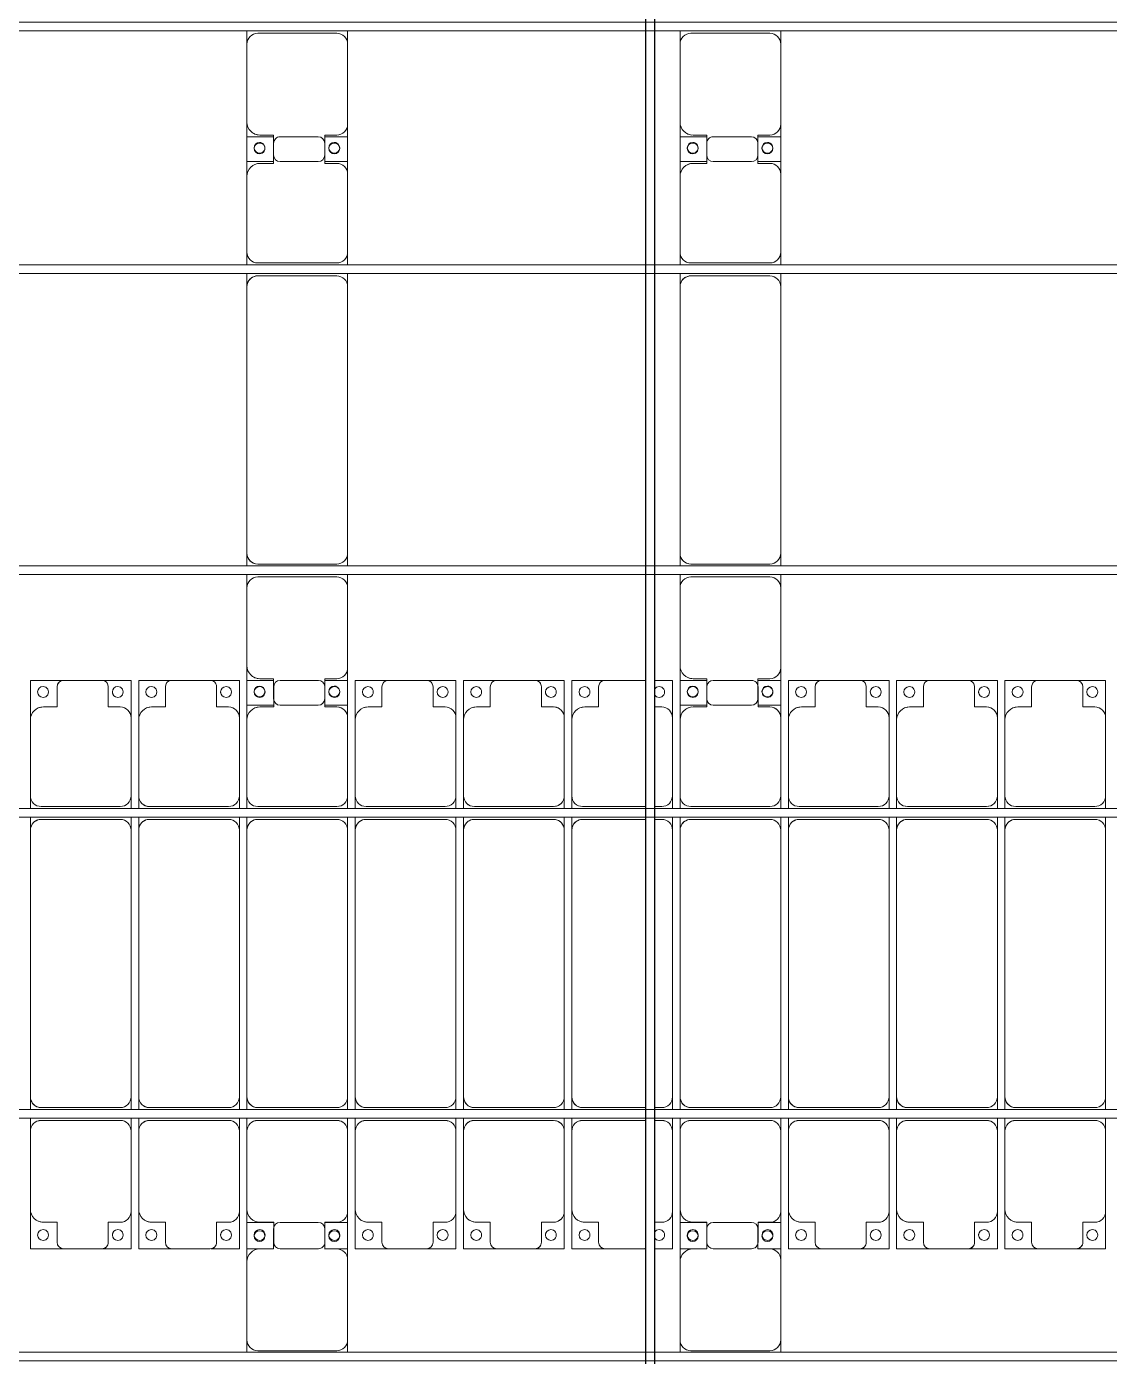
# Model space of a CAD drawing. Header units: millimetres. Extents: x -147246 to 112336, y -213734 to -86506.
# Drawn here: x -59365 to -54365, y -133355 to -127215 of the extents above; entities that cross this region are included whole.
import ezdxf

# ---------------------------------------------------------------- set-up
doc = ezdxf.new("R2010")
doc.units = ezdxf.units.MM
doc.layers.add('A-GENM', color=13, linetype='Continuous', lineweight=9)
doc.layers.add('S-BEAM', color=12, linetype='Continuous', lineweight=9)

# ---------------------------------------------------------------- blocks, each defined once
blk = doc.blocks.new('Dai phao do pin - DẢI PHAO ĐỠ PIN-30695-BỐ TRÍ KHUNG KẾT CẤU BÈ PIN 05')
at = {"layer": 'A-GENM', "color": 7}
for p, q in [((30828.9, 223.4), (30889.7, 223.4)), ((31259.7, 223.4), (30889.7, 223.4)), ((31259.7, 223.4), (31432.2, 223.4)), ((31317.8, 223.4), (31490.3, 223.4)), ((31317.8, 118.2), (31317.8, 223.4)), ((31432.2, 223.4), (31432.2, 118.2)), ((31850.3, 223.4), (31490.3, 223.4)), ((31850.3, 223.4), (31908.9, 223.4)), ((31948.9, 223.4), (32009.7, 223.4)), ((33240.3, 223.4), (32009.7, 223.4)), ((33240.3, 223.4), (33298.9, 223.4)), ((33338.9, 223.4), (33399.7, 223.4)), ((33769.7, 223.4), (33399.7, 223.4)), ((33769.7, 223.4), (33942.2, 223.4)), ((33942.2, 223.4), (33942.2, 118.4)), ((30839.7, 173.4), (30839.7, -191.6)), ((31309.7, 118.2), (31309.7, 173.4)), ((31440.3, 173.4), (31440.3, 118.2)), ((31900.3, -191.6), (31900.3, 173.4)), ((31959.7, 173.4), (31959.7, -191.6)), ((33290.3, -191.6), (33290.3, 173.4)), ((33349.7, 173.4), (33349.7, -191.6)), ((33819.7, 118.2), (33819.7, 173.4)), ((31402.2, 118.2), (31309.7, 118.2)), ((31317.8, 88.2), (31317.8, -88.2)), ((31440.3, 118.2), (31347.8, 118.2)), ((31432.2, -88.2), (31432.2, 88.2)), ((33912.2, 118.2), (33819.7, 118.2)), ((33942.2, -88.2), (33942.2, 88.2)), ((31309.7, -181.6), (31309.7, -118.2)), ((31309.7, -118.2), (31402.2, -118.2)), ((31317.8, -241.6), (31317.8, -118.2)), ((31347.8, -118.2), (31440.3, -118.2)), ((31432.2, -118.2), (31432.2, -241.6)), ((31440.3, -118.2), (31440.3, -181.6)), ((33819.7, -181.6), (33819.7, -118.2)), ((33819.7, -118.2), (33912.2, -118.2)), ((33942.2, -118), (33942.2, -241.6)), ((30889.7, -241.6), (30828.9, -241.6)), ((30889.7, -241.6), (31249.7, -241.6)), ((31432.2, -241.6), (31249.7, -241.6)), ((31500.3, -241.6), (31317.8, -241.6)), ((31500.3, -241.6), (31850.3, -241.6)), ((31908.9, -241.6), (31850.3, -241.6)), ((32009.7, -241.6), (31948.9, -241.6)), ((32009.7, -241.6), (33240.3, -241.6)), ((33298.9, -241.6), (33240.3, -241.6)), ((33399.7, -241.6), (33338.9, -241.6)), ((33399.7, -241.6), (33759.7, -241.6)), ((33942.2, -241.6), (33759.7, -241.6))]:
    blk.add_line(p, q, dxfattribs=at)
for centre, radius, start, end in [((30889.7, 173.4), 50, 90, 180), ((30889.7, 173.4), 50, 135, 180), ((31259.7, 173.4), 50, 0, 90), ((31259.7, 173.4), 50, 0, 45), ((31368.6, 161.8), 25, 360, 180), ((31371.4, 161.8), 25, 0, 180), ((31490.3, 173.4), 50, 90, 180), ((31490.3, 173.4), 50, 135, 180), ((31850.3, 173.4), 50, 0, 90), ((31850.3, 173.4), 50, 0, 45), ((32009.7, 173.4), 50, 90, 180), ((32009.7, 173.4), 50, 90, 180), ((33240.3, 173.4), 50, 0, 90), ((33240.3, 173.4), 50, 45, 90), ((33399.7, 173.4), 50, 90, 180), ((33399.7, 173.4), 50, 135, 180), ((33769.7, 173.4), 50, 360, 90), ((33769.7, 173.4), 50, 360, 45), ((33878.6, 161.8), 25, 360, 180), ((31368.6, 161.8), 25, 180, 360), ((31371.4, 161.8), 25, 180, 0), ((33878.6, 161.8), 25, 180, 360), ((31347.8, 88.2), 30, 90, 180), ((31402.2, 88.2), 30, 0, 90), ((33912.2, 88.2), 30, 0, 90), ((31347.8, -88.2), 30, 180, 270), ((31402.2, -88.2), 30, 270, 0), ((33912.2, -88.2), 30, 270, 0), ((31249.7, -181.6), 60, 270, 360), ((31249.7, -181.6), 60, 330, 0), ((31368.6, -183.2), 25, 360, 180), ((31368.6, -183.2), 25, 180, 360), ((31371.4, -183.2), 25, 360, 180), ((31371.4, -183.2), 25, 180, 360), ((31500.3, -181.6), 60, 180, 270), ((31500.3, -181.6), 60, 180, 210), ((33759.7, -181.6), 60, 270, 360), ((33759.7, -181.6), 60, 330, 360), ((33878.6, -183.2), 25, 0, 180), ((33878.6, -183.2), 25, 180, 0), ((30889.7, -191.6), 50, 180, 270), ((30889.7, -191.6), 50, 180, 225), ((31850.3, -191.6), 50, 270, 360), ((31850.3, -191.6), 50, 315, 0), ((32009.7, -191.6), 50, 180, 270), ((32009.7, -191.6), 50, 180, 255), ((33240.3, -191.6), 50, 270, 0), ((33240.3, -191.6), 50, 270, 345), ((33399.7, -191.6), 50, 180, 270), ((33399.7, -191.6), 50, 180, 225)]:
    blk.add_arc(centre, radius, start, end, dxfattribs=at)
blk = doc.blocks.new('Dai phao do pin - DẢI PHAO ĐỠ PIN-30726-BỐ TRÍ KHUNG KẾT CẤU BÈ PIN 05')
at = {"layer": 'A-GENM', "color": 7}
for p, q in [((30828.9, 223.4), (30889.7, 223.4)), ((31259.7, 223.4), (30889.7, 223.4)), ((31259.7, 223.4), (31432.2, 223.4)), ((31317.8, 223.4), (31490.3, 223.4)), ((31317.8, 118.2), (31317.8, 223.4)), ((31432.2, 223.4), (31432.2, 118.2)), ((31850.3, 223.4), (31490.3, 223.4)), ((31850.3, 223.4), (31908.9, 223.4)), ((31948.9, 223.4), (32009.7, 223.4)), ((33240.3, 223.4), (32009.7, 223.4)), ((33240.3, 223.4), (33298.9, 223.4)), ((33338.9, 223.4), (33399.7, 223.4)), ((33769.7, 223.4), (33399.7, 223.4)), ((33769.7, 223.4), (33942.2, 223.4)), ((33942.2, 223.4), (33942.2, 118.4)), ((30839.7, 173.4), (30839.7, -191.6)), ((31309.7, 118.2), (31309.7, 173.4)), ((31440.3, 173.4), (31440.3, 118.2)), ((31900.3, -191.6), (31900.3, 173.4)), ((31959.7, 173.4), (31959.7, -191.6)), ((33290.3, -191.6), (33290.3, 173.4)), ((33349.7, 173.4), (33349.7, -191.6)), ((33819.7, 118.2), (33819.7, 173.4)), ((31402.2, 118.2), (31309.7, 118.2)), ((31317.8, 88.2), (31317.8, -88.2)), ((31440.3, 118.2), (31347.8, 118.2)), ((31432.2, -88.2), (31432.2, 88.2)), ((33912.2, 118.2), (33819.7, 118.2)), ((33942.2, -88.2), (33942.2, 88.2)), ((31309.7, -181.6), (31309.7, -118.2)), ((31309.7, -118.2), (31402.2, -118.2)), ((31317.8, -241.6), (31317.8, -118.2)), ((31347.8, -118.2), (31440.3, -118.2)), ((31432.2, -118.2), (31432.2, -241.6)), ((31440.3, -118.2), (31440.3, -181.6)), ((33819.7, -181.6), (33819.7, -118.2)), ((33819.7, -118.2), (33912.2, -118.2)), ((33942.2, -118), (33942.2, -241.6)), ((30889.7, -241.6), (30828.9, -241.6)), ((30889.7, -241.6), (31249.7, -241.6)), ((31432.2, -241.6), (31249.7, -241.6)), ((31500.3, -241.6), (31317.8, -241.6)), ((31500.3, -241.6), (31850.3, -241.6)), ((31908.9, -241.6), (31850.3, -241.6)), ((32009.7, -241.6), (31948.9, -241.6)), ((32009.7, -241.6), (33240.3, -241.6)), ((33298.9, -241.6), (33240.3, -241.6)), ((33399.7, -241.6), (33338.9, -241.6)), ((33399.7, -241.6), (33759.7, -241.6)), ((33942.2, -241.6), (33759.7, -241.6))]:
    blk.add_line(p, q, dxfattribs=at)
for centre, radius, start, end in [((30889.7, 173.4), 50, 90, 180), ((30889.7, 173.4), 50, 135, 180), ((31259.7, 173.4), 50, 0, 90), ((31259.7, 173.4), 50, 0, 45), ((31368.6, 161.8), 25, 360, 180), ((31371.4, 161.8), 25, 0, 180), ((31490.3, 173.4), 50, 90, 180), ((31490.3, 173.4), 50, 135, 180), ((31850.3, 173.4), 50, 0, 90), ((31850.3, 173.4), 50, 0, 45), ((32009.7, 173.4), 50, 90, 180), ((32009.7, 173.4), 50, 90, 180), ((33240.3, 173.4), 50, 0, 90), ((33240.3, 173.4), 50, 45, 90), ((33399.7, 173.4), 50, 90, 180), ((33399.7, 173.4), 50, 135, 180), ((33769.7, 173.4), 50, 360, 90), ((33769.7, 173.4), 50, 360, 45), ((33878.6, 161.8), 25, 360, 180), ((31368.6, 161.8), 25, 180, 360), ((31371.4, 161.8), 25, 180, 0), ((33878.6, 161.8), 25, 180, 360), ((31347.8, 88.2), 30, 90, 180), ((31402.2, 88.2), 30, 0, 90), ((33912.2, 88.2), 30, 0, 90), ((31347.8, -88.2), 30, 180, 270), ((31402.2, -88.2), 30, 270, 0), ((33912.2, -88.2), 30, 270, 0), ((31249.7, -181.6), 60, 270, 360), ((31368.6, -183.2), 25, 360, 180), ((31368.6, -183.2), 25, 180, 360), ((31371.4, -183.2), 25, 360, 180), ((31371.4, -183.2), 25, 180, 360), ((31500.3, -181.6), 60, 180, 270), ((33759.7, -181.6), 60, 270, 360), ((33878.6, -183.2), 25, 0, 180), ((33878.6, -183.2), 25, 180, 0), ((30889.7, -191.6), 50, 180, 270), ((30889.7, -191.6), 50, 180, 225), ((31249.7, -181.6), 60, 330, 354.92551), ((31500.3, -181.6), 60, 185.07398, 210), ((31850.3, -191.6), 50, 270, 360), ((31850.3, -191.6), 50, 315, 0), ((32009.7, -191.6), 50, 180, 270), ((32009.7, -191.6), 50, 180, 255), ((33240.3, -191.6), 50, 270, 0), ((33240.3, -191.6), 50, 270, 345), ((33399.7, -191.6), 50, 180, 270), ((33399.7, -191.6), 50, 180, 225), ((33759.7, -181.6), 60, 330, 354.9352)]:
    blk.add_arc(centre, radius, start, end, dxfattribs=at)
blk = doc.blocks.new('Dải phao đi lại kèm đỡ invester - DẢI PHAO ĐI LẠI-14853-BỐ TRÍ KHUNG KẾT CẤU BÈ PIN 05')
at = {"layer": 'A-GENM', "color": 7}
for p, q in [((80758.4, 1312.2), (80911.8, 1312.2)), ((80758.4, 1129.7), (80758.4, 1312.2)), ((81088.2, 1312.2), (80911.8, 1312.2)), ((81088.2, 1312.2), (81223.4, 1312.2)), ((81223.4, 1312.2), (81223.4, 1139.7)), ((81258.4, 1312.2), (81411.8, 1312.2)), ((81258.4, 1129.7), (81258.4, 1312.2)), ((81588.2, 1312.2), (81411.8, 1312.2)), ((81588.2, 1312.2), (81723.4, 1312.2)), ((81723.4, 1312.2), (81723.4, 1139.7)), ((81758.4, 1312.2), (81881.6, 1312.2)), ((81758.4, 1129.7), (81758.4, 1312.2)), ((82088.2, 1312.2), (81911.8, 1312.2)), ((82118, 1312.2), (82223.4, 1312.2)), ((82223.4, 1312.2), (82223.4, 1139.7)), ((82258.4, 1312.2), (82411.8, 1312.2)), ((82258.4, 1129.7), (82258.4, 1312.2)), ((82588.2, 1312.2), (82411.8, 1312.2)), ((82588.2, 1312.2), (82723.4, 1312.2)), ((82723.4, 1312.2), (82723.4, 1139.7)), ((82758.4, 1312.2), (82911.8, 1312.2)), ((82758.4, 1129.7), (82758.4, 1312.2)), ((83088.2, 1312.2), (82911.8, 1312.2)), ((83088.2, 1312.2), (83223.4, 1312.2)), ((83223.4, 1312.2), (83223.4, 1139.7)), ((83258.4, 1312.2), (83411.8, 1312.2)), ((83258.4, 1129.7), (83258.4, 1312.2)), ((83588.2, 1312.2), (83411.8, 1312.2)), ((83588.2, 1312.2), (83599.8, 1312.2)), ((83639.8, 1312.2), (83723.4, 1312.2)), ((83723.4, 1312.2), (83723.4, 1139.7)), ((83758.4, 1312.2), (83881.6, 1312.2)), ((83758.4, 1129.7), (83758.4, 1312.2)), ((84088.2, 1312.2), (83911.8, 1312.2)), ((84118, 1312.2), (84223.4, 1312.2)), ((84223.4, 1312.2), (84223.4, 1139.7)), ((84258.4, 1312.2), (84411.8, 1312.2)), ((84258.4, 1129.7), (84258.4, 1312.2)), ((84588.2, 1312.2), (84411.8, 1312.2)), ((84588.2, 1312.2), (84723.4, 1312.2)), ((84723.4, 1312.2), (84723.4, 1139.7)), ((84758.4, 1312.2), (84911.8, 1312.2)), ((84758.4, 1129.7), (84758.4, 1312.2)), ((85088.2, 1312.2), (84911.8, 1312.2)), ((85088.2, 1312.2), (85223.4, 1312.2)), ((85223.4, 1312.2), (85223.4, 1139.7)), ((85258.4, 1312.2), (85411.8, 1312.2)), ((85258.4, 1129.7), (85258.4, 1312.2)), ((85588.2, 1312.2), (85411.8, 1312.2)), ((85588.2, 1312.2), (85723.4, 1312.2)), ((85723.4, 1312.2), (85723.4, 1139.7)), ((80881.8, 1282.2), (80881.8, 1189.7)), ((81118.2, 1189.7), (81118.2, 1282.2)), ((81381.8, 1282.2), (81381.8, 1189.7)), ((81618.2, 1189.7), (81618.2, 1282.2)), ((81881.8, 1282.2), (81881.8, 1189.7)), ((82118.2, 1189.7), (82118.2, 1282.2)), ((82381.8, 1282.2), (82381.8, 1189.7)), ((82618.2, 1189.7), (82618.2, 1282.2)), ((82881.8, 1282.2), (82881.8, 1189.7)), ((83118.2, 1189.7), (83118.2, 1282.2)), ((83381.8, 1282.2), (83381.8, 1189.7)), ((83881.8, 1282.2), (83881.8, 1189.7)), ((84118.2, 1189.7), (84118.2, 1282.2)), ((84381.8, 1282.2), (84381.8, 1189.7)), ((84618.2, 1189.7), (84618.2, 1282.2)), ((84881.8, 1282.2), (84881.8, 1189.7)), ((85118.2, 1189.7), (85118.2, 1282.2)), ((85381.8, 1282.2), (85381.8, 1189.7)), ((85618.2, 1189.7), (85618.2, 1282.2)), ((80881.8, 1189.7), (80818.4, 1189.7)), ((81173.4, 1189.7), (81118.2, 1189.7)), ((81381.8, 1189.7), (81318.4, 1189.7)), ((81673.4, 1189.7), (81618.2, 1189.7)), ((81881.8, 1189.7), (81818.4, 1189.7)), ((82173.4, 1189.7), (82118.2, 1189.7)), ((82381.8, 1189.7), (82318.4, 1189.7)), ((82673.4, 1189.7), (82618.2, 1189.7)), ((82881.8, 1189.7), (82818.4, 1189.7)), ((83173.4, 1189.7), (83118.2, 1189.7)), ((83381.8, 1189.7), (83318.4, 1189.7)), ((83673.4, 1189.7), (83639.8, 1189.7)), ((83881.8, 1189.7), (83818.4, 1189.7)), ((84173.4, 1189.7), (84118.2, 1189.7)), ((84381.8, 1189.7), (84318.4, 1189.7)), ((84673.4, 1189.7), (84618.2, 1189.7)), ((84881.8, 1189.7), (84818.4, 1189.7)), ((85173.4, 1189.7), (85118.2, 1189.7)), ((85381.8, 1189.7), (85318.4, 1189.7)), ((85673.4, 1189.7), (85618.2, 1189.7)), ((80758.4, 1129.7), (80758.4, 779.7)), ((81223.4, 779.7), (81223.4, 1139.7)), ((81258.4, 1129.7), (81258.4, 779.7)), ((81723.4, 779.7), (81723.4, 1139.7)), ((81758.4, 1129.7), (81758.4, 779.7)), ((82223.4, 779.7), (82223.4, 1139.7)), ((82258.4, 1129.7), (82258.4, 779.7)), ((82723.4, 779.7), (82723.4, 1139.7)), ((82758.4, 1129.7), (82758.4, 779.7)), ((83223.4, 779.7), (83223.4, 1139.7)), ((83258.4, 1129.7), (83258.4, 779.7)), ((83723.4, 779.7), (83723.4, 1139.7)), ((83758.4, 1129.7), (83758.4, 779.7)), ((84223.4, 779.7), (84223.4, 1139.7)), ((84258.4, 1129.7), (84258.4, 779.7)), ((84723.4, 779.7), (84723.4, 1139.7)), ((84758.4, 1129.7), (84758.4, 779.7)), ((85223.4, 779.7), (85223.4, 1139.7)), ((85258.4, 1129.7), (85258.4, 779.7)), ((85723.4, 779.7), (85723.4, 1139.7)), ((80758.4, 720.8), (80758.4, 779.7)), ((81223.4, 779.7), (81223.4, 720.8)), ((81258.4, 720.8), (81258.4, 779.7)), ((81723.4, 779.7), (81723.4, 720.8)), ((81758.4, 720.8), (81758.4, 779.7)), ((82223.4, 779.7), (82223.4, 720.8)), ((82258.4, 720.8), (82258.4, 779.7)), ((82723.4, 779.7), (82723.4, 720.8)), ((82758.4, 720.8), (82758.4, 779.7)), ((83223.4, 779.7), (83223.4, 720.8)), ((83258.4, 720.8), (83258.4, 779.7)), ((83723.4, 779.7), (83723.4, 720.8)), ((83758.4, 720.8), (83758.4, 779.7)), ((84223.4, 779.7), (84223.4, 720.8)), ((84258.4, 720.8), (84258.4, 779.7)), ((84723.4, 779.7), (84723.4, 720.8)), ((84758.4, 720.8), (84758.4, 779.7)), ((85223.4, 779.7), (85223.4, 720.8)), ((85258.4, 720.8), (85258.4, 779.7)), ((85723.4, 779.7), (85723.4, 720.8)), ((80758.4, 620.3), (80758.4, 680.8)), ((80808.4, 729.7), (81173.4, 729.7)), ((81223.4, 680.8), (81223.4, 620.3)), ((81258.4, 620.3), (81258.4, 680.8)), ((81308.4, 729.7), (81673.4, 729.7)), ((81723.4, 680.8), (81723.4, 620.3)), ((81758.4, 620.3), (81758.4, 680.8)), ((81808.4, 729.7), (82173.4, 729.7)), ((82223.4, 680.8), (82223.4, 620.3)), ((82258.4, 620.3), (82258.4, 680.8)), ((82308.4, 729.7), (82673.4, 729.7)), ((82723.4, 680.8), (82723.4, 620.3)), ((82758.4, 620.3), (82758.4, 680.8)), ((82808.4, 729.7), (83173.4, 729.7)), ((83223.4, 680.8), (83223.4, 620.3)), ((83258.4, 620.3), (83258.4, 680.8)), ((83308.4, 729.7), (83599.8, 729.7)), ((83639.8, 729.7), (83673.4, 729.7)), ((83723.4, 680.8), (83723.4, 620.3)), ((83758.4, 620.3), (83758.4, 680.8)), ((83808.4, 729.7), (84173.4, 729.7)), ((84223.4, 680.8), (84223.4, 620.3)), ((84258.4, 620.3), (84258.4, 680.8)), ((84308.4, 729.7), (84673.4, 729.7)), ((84723.4, 680.8), (84723.4, 620.3)), ((84758.4, 620.3), (84758.4, 680.8)), ((84808.4, 729.7), (85173.4, 729.7)), ((85223.4, 680.8), (85223.4, 620.3)), ((85258.4, 620.3), (85258.4, 680.8)), ((85308.4, 729.7), (85673.4, 729.7)), ((85723.4, 680.8), (85723.4, 620.3)), ((80758.4, 620.3), (80758.4, -610.3)), ((81173.4, 670.3), (80808.4, 670.3)), ((81223.4, -610.3), (81223.4, 620.3)), ((81258.4, 620.3), (81258.4, -610.3)), ((81673.4, 670.3), (81308.4, 670.3)), ((81723.4, -610.3), (81723.4, 620.3)), ((81758.4, 620.3), (81758.4, -610.3)), ((82173.4, 670.3), (81808.4, 670.3)), ((82223.4, -610.3), (82223.4, 620.3)), ((82258.4, 620.3), (82258.4, -610.3)), ((82673.4, 670.3), (82308.4, 670.3)), ((82723.4, -610.3), (82723.4, 620.3)), ((82758.4, 620.3), (82758.4, -610.3)), ((83173.4, 670.3), (82808.4, 670.3)), ((83223.4, -610.3), (83223.4, 620.3)), ((83258.4, 620.3), (83258.4, -610.3)), ((83599.8, 670.3), (83308.4, 670.3)), ((83673.4, 670.3), (83639.8, 670.3)), ((83723.4, -610.3), (83723.4, 620.3)), ((83758.4, 620.3), (83758.4, -610.3)), ((84173.4, 670.3), (83808.4, 670.3)), ((84223.4, -610.3), (84223.4, 620.3)), ((84258.4, 620.3), (84258.4, -610.3)), ((84673.4, 670.3), (84308.4, 670.3)), ((84723.4, -610.3), (84723.4, 620.3)), ((84758.4, 620.3), (84758.4, -610.3)), ((85173.4, 670.3), (84808.4, 670.3)), ((85223.4, -610.3), (85223.4, 620.3)), ((85258.4, 620.3), (85258.4, -610.3)), ((85673.4, 670.3), (85308.4, 670.3)), ((85723.4, -610.3), (85723.4, 620.3)), ((80758.4, -669.2), (80758.4, -610.3)), ((81223.4, -610.3), (81223.4, -669.2)), ((81258.4, -669.2), (81258.4, -610.3)), ((81723.4, -610.3), (81723.4, -669.2)), ((81758.4, -669.2), (81758.4, -610.3)), ((82223.4, -610.3), (82223.4, -669.2)), ((82258.4, -669.2), (82258.4, -610.3)), ((82723.4, -610.3), (82723.4, -669.2)), ((82758.4, -669.2), (82758.4, -610.3)), ((83223.4, -610.3), (83223.4, -669.2)), ((83258.4, -669.2), (83258.4, -610.3)), ((83723.4, -610.3), (83723.4, -669.2)), ((83758.4, -669.2), (83758.4, -610.3)), ((84223.4, -610.3), (84223.4, -669.2)), ((84258.4, -669.2), (84258.4, -610.3)), ((84723.4, -610.3), (84723.4, -669.2)), ((84758.4, -669.2), (84758.4, -610.3)), ((85223.4, -610.3), (85223.4, -669.2)), ((85258.4, -669.2), (85258.4, -610.3)), ((85723.4, -610.3), (85723.4, -669.2)), ((80808.4, -660.3), (81173.4, -660.3)), ((81308.4, -660.3), (81673.4, -660.3)), ((81808.4, -660.3), (82173.4, -660.3)), ((82308.4, -660.3), (82673.4, -660.3)), ((82808.4, -660.3), (83173.4, -660.3)), ((83308.4, -660.3), (83599.8, -660.3)), ((83639.8, -660.3), (83673.4, -660.3)), ((83808.4, -660.3), (84173.4, -660.3)), ((84308.4, -660.3), (84673.4, -660.3)), ((84808.4, -660.3), (85173.4, -660.3)), ((85308.4, -660.3), (85673.4, -660.3)), ((80758.4, -769.7), (80758.4, -709.2)), ((81173.4, -719.7), (80808.4, -719.7)), ((81223.4, -709.2), (81223.4, -769.7)), ((81258.4, -769.7), (81258.4, -709.2)), ((81673.4, -719.7), (81308.4, -719.7)), ((81723.4, -709.2), (81723.4, -769.7)), ((81758.4, -769.7), (81758.4, -709.2)), ((82173.4, -719.7), (81808.4, -719.7)), ((82223.4, -709.2), (82223.4, -769.7)), ((82258.4, -769.7), (82258.4, -709.2)), ((82673.4, -719.7), (82308.4, -719.7)), ((82723.4, -709.2), (82723.4, -769.7)), ((82758.4, -769.7), (82758.4, -709.2)), ((83173.4, -719.7), (82808.4, -719.7)), ((83223.4, -709.2), (83223.4, -769.7)), ((83258.4, -769.7), (83258.4, -709.2)), ((83599.8, -719.7), (83308.4, -719.7)), ((83673.4, -719.7), (83639.8, -719.7)), ((83723.4, -709.2), (83723.4, -769.7)), ((83758.4, -769.7), (83758.4, -709.2)), ((84173.4, -719.7), (83808.4, -719.7)), ((84223.4, -709.2), (84223.4, -769.7)), ((84258.4, -769.7), (84258.4, -709.2)), ((84673.4, -719.7), (84308.4, -719.7)), ((84723.4, -709.2), (84723.4, -769.7)), ((84758.4, -769.7), (84758.4, -709.2)), ((85173.4, -719.7), (84808.4, -719.7)), ((85223.4, -709.2), (85223.4, -769.7)), ((85258.4, -769.7), (85258.4, -709.2)), ((85673.4, -719.7), (85308.4, -719.7)), ((85723.4, -709.2), (85723.4, -769.7)), ((80758.4, -769.7), (80758.4, -1129.7)), ((81223.4, -1139.7), (81223.4, -769.7)), ((81258.4, -769.7), (81258.4, -1129.7)), ((81723.4, -1139.7), (81723.4, -769.7)), ((81758.4, -769.7), (81758.4, -1129.7)), ((82223.4, -1139.7), (82223.4, -769.7)), ((82258.4, -769.7), (82258.4, -1129.7)), ((82723.4, -1139.7), (82723.4, -769.7)), ((82758.4, -769.7), (82758.4, -1129.7)), ((83223.4, -1139.7), (83223.4, -769.7)), ((83258.4, -769.7), (83258.4, -1129.7)), ((83723.4, -1139.7), (83723.4, -769.7)), ((83758.4, -769.7), (83758.4, -1129.7)), ((84223.4, -1139.7), (84223.4, -769.7)), ((84258.4, -769.7), (84258.4, -1129.7)), ((84723.4, -1139.7), (84723.4, -769.7)), ((84758.4, -769.7), (84758.4, -1129.7)), ((85223.4, -1139.7), (85223.4, -769.7)), ((85258.4, -769.7), (85258.4, -1129.7)), ((85723.4, -1139.7), (85723.4, -769.7)), ((80758.4, -1312.2), (80758.4, -1129.7)), ((81223.4, -1139.7), (81223.4, -1312.2)), ((81258.4, -1312.2), (81258.4, -1129.7)), ((81723.4, -1139.7), (81723.4, -1312.2)), ((81758.4, -1312.2), (81758.4, -1129.7)), ((82223.4, -1139.7), (82223.4, -1312.2)), ((82258.4, -1312.2), (82258.4, -1129.7)), ((82723.4, -1139.7), (82723.4, -1312.2)), ((82758.4, -1312.2), (82758.4, -1129.7)), ((83223.4, -1139.7), (83223.4, -1312.2)), ((83258.4, -1312.2), (83258.4, -1129.7)), ((83723.4, -1139.7), (83723.4, -1312.2)), ((83758.4, -1312.2), (83758.4, -1129.7)), ((84223.4, -1139.7), (84223.4, -1312.2)), ((84258.4, -1312.2), (84258.4, -1129.7)), ((84723.4, -1139.7), (84723.4, -1312.2)), ((84758.4, -1312.2), (84758.4, -1129.7)), ((85223.4, -1139.7), (85223.4, -1312.2)), ((85258.4, -1312.2), (85258.4, -1129.7)), ((85723.4, -1139.7), (85723.4, -1312.2)), ((80818.4, -1189.7), (80881.8, -1189.7)), ((80881.8, -1189.7), (80881.8, -1282.2)), ((81118.2, -1282.2), (81118.2, -1189.7)), ((81118.2, -1189.7), (81173.4, -1189.7)), ((81318.4, -1189.7), (81381.8, -1189.7)), ((81381.8, -1189.7), (81381.8, -1282.2)), ((81618.2, -1282.2), (81618.2, -1189.7)), ((81618.2, -1189.7), (81673.4, -1189.7)), ((81818.4, -1189.7), (81881.8, -1189.7)), ((81881.8, -1189.7), (81881.8, -1282.2)), ((82118.2, -1282.2), (82118.2, -1189.7)), ((82118.2, -1189.7), (82173.4, -1189.7)), ((82318.4, -1189.7), (82381.8, -1189.7)), ((82381.8, -1189.7), (82381.8, -1282.2)), ((82618.2, -1282.2), (82618.2, -1189.7)), ((82618.2, -1189.7), (82673.4, -1189.7)), ((82818.4, -1189.7), (82881.8, -1189.7)), ((82881.8, -1189.7), (82881.8, -1282.2)), ((83118.2, -1282.2), (83118.2, -1189.7)), ((83118.2, -1189.7), (83173.4, -1189.7)), ((83318.4, -1189.7), (83381.8, -1189.7)), ((83381.8, -1189.7), (83381.8, -1282.2)), ((83639.8, -1189.7), (83673.4, -1189.7)), ((83818.4, -1189.7), (83881.8, -1189.7)), ((83881.8, -1189.7), (83881.8, -1282.2)), ((84118.2, -1282.2), (84118.2, -1189.7)), ((84118.2, -1189.7), (84173.4, -1189.7)), ((84318.4, -1189.7), (84381.8, -1189.7)), ((84381.8, -1189.7), (84381.8, -1282.2)), ((84618.2, -1282.2), (84618.2, -1189.7)), ((84618.2, -1189.7), (84673.4, -1189.7)), ((84818.4, -1189.7), (84881.8, -1189.7)), ((84881.8, -1189.7), (84881.8, -1282.2)), ((85118.2, -1282.2), (85118.2, -1189.7)), ((85118.2, -1189.7), (85173.4, -1189.7)), ((85318.4, -1189.7), (85381.8, -1189.7)), ((85381.8, -1189.7), (85381.8, -1282.2)), ((85618.2, -1282.2), (85618.2, -1189.7)), ((85618.2, -1189.7), (85673.4, -1189.7)), ((80911.8, -1312.2), (80758.4, -1312.2)), ((80911.8, -1312.2), (81088.2, -1312.2)), ((81223.4, -1312.2), (81088.2, -1312.2)), ((81411.8, -1312.2), (81258.4, -1312.2)), ((81411.8, -1312.2), (81588.2, -1312.2)), ((81723.4, -1312.2), (81592.6, -1312.2)), ((81881.7, -1312.2), (81758.4, -1312.2)), ((81911.8, -1312.2), (82088.2, -1312.2)), ((82223.4, -1312.2), (82117.1, -1312.2)), ((82411.8, -1312.2), (82258.4, -1312.2)), ((82411.8, -1312.2), (82588.2, -1312.2)), ((82723.4, -1312.2), (82588.2, -1312.2)), ((82911.8, -1312.2), (82758.4, -1312.2)), ((82911.8, -1312.2), (83088.2, -1312.2)), ((83223.4, -1312.2), (83088.2, -1312.2)), ((83411.8, -1312.2), (83258.4, -1312.2)), ((83411.8, -1312.2), (83588.2, -1312.2)), ((83599.8, -1312.2), (83588.2, -1312.2)), ((83723.4, -1312.2), (83639.8, -1312.2)), ((83881.7, -1312.2), (83758.4, -1312.2)), ((83911.8, -1312.2), (84088.2, -1312.2)), ((84223.4, -1312.2), (84117.1, -1312.2)), ((84411.8, -1312.2), (84258.4, -1312.2)), ((84411.8, -1312.2), (84588.2, -1312.2)), ((84723.4, -1312.2), (84588.2, -1312.2)), ((84911.8, -1312.2), (84758.4, -1312.2)), ((84911.8, -1312.2), (85088.2, -1312.2)), ((85223.4, -1312.2), (85088.2, -1312.2)), ((85411.8, -1312.2), (85258.4, -1312.2)), ((85411.8, -1312.2), (85588.2, -1312.2)), ((85723.4, -1312.2), (85588.2, -1312.2))]:
    blk.add_line(p, q, dxfattribs=at)
for centre, radius, start, end in [((80911.8, 1282.2), 30, 90, 180), ((80911.8, 1282.2), 30, 90, 150), ((81088.2, 1282.2), 30, 0, 90), ((81088.2, 1282.2), 30, 30, 90), ((81411.8, 1282.2), 30, 90, 180), ((81411.8, 1282.2), 30, 90, 150), ((81588.2, 1282.2), 30, 360, 90), ((81588.2, 1282.2), 30, 30, 90), ((81911.8, 1282.2), 30, 90, 180), ((82088.2, 1282.2), 30, 0, 90), ((82411.8, 1282.2), 30, 90, 180), ((82411.8, 1282.2), 30, 90, 150), ((82588.2, 1282.2), 30, 0, 90), ((82588.2, 1282.2), 30, 30, 90), ((82911.8, 1282.2), 30, 90, 180), ((82911.8, 1282.2), 30, 90, 150), ((83088.2, 1282.2), 30, 360, 90), ((83088.2, 1282.2), 30, 30, 90), ((83411.8, 1282.2), 30, 90, 180), ((83411.8, 1282.2), 30, 90, 150), ((83588.2, 1282.2), 30, 75, 90), ((83588.2, 1282.2), 30, 75, 90), ((83911.8, 1282.2), 30, 90, 180), ((84088.2, 1282.2), 30, 360, 90), ((84411.8, 1282.2), 30, 90, 180), ((84411.8, 1282.2), 30, 90, 150), ((84588.2, 1282.2), 30, 0, 90), ((84588.2, 1282.2), 30, 30, 90), ((84911.8, 1282.2), 30, 90, 180), ((84911.8, 1282.2), 30, 90, 150), ((85088.2, 1282.2), 30, 0, 90), ((85088.2, 1282.2), 30, 30, 90), ((85411.8, 1282.2), 30, 90, 180), ((85411.8, 1282.2), 30, 90, 150), ((85588.2, 1282.2), 30, 0, 90), ((85588.2, 1282.2), 30, 30, 90), ((80816.8, 1258.6), 25, 90, 270), ((80816.8, 1258.6), 25, 270, 90), ((81161.8, 1258.6), 25, 90, 270), ((81161.8, 1258.6), 25, 180, 195), ((81161.8, 1258.6), 25, 270, 90), ((81316.8, 1258.6), 25, 90, 270), ((81316.8, 1258.6), 25, 270, 90), ((81661.8, 1258.6), 25, 90, 270), ((81661.8, 1258.6), 25, 180, 195), ((81661.8, 1258.6), 25, 270, 90), ((81816.8, 1258.6), 25, 90, 270), ((81816.8, 1258.6), 25, 270, 90), ((82161.8, 1258.6), 25, 90, 270), ((82161.8, 1258.6), 25, 270, 90), ((82316.8, 1258.6), 25, 90, 270), ((82316.8, 1258.6), 25, 270, 90), ((82661.8, 1258.6), 25, 90, 270), ((82661.8, 1258.6), 25, 180, 195), ((82661.8, 1258.6), 25, 270, 90), ((82816.8, 1258.6), 25, 90, 270), ((82816.8, 1258.6), 25, 270, 90), ((83161.8, 1258.6), 25, 90, 270), ((83161.8, 1258.6), 25, 180, 195), ((83161.8, 1258.6), 25, 270, 90), ((83316.8, 1258.6), 25, 90, 270), ((83316.8, 1258.6), 25, 270, 90), ((83661.8, 1258.6), 25, 90, 150), ((83661.8, 1258.6), 25, 210, 270), ((83661.8, 1258.6), 25, 270, 90), ((83816.8, 1258.6), 25, 90, 270), ((83816.8, 1258.6), 25, 270, 90), ((84161.8, 1258.6), 25, 90, 270), ((84161.8, 1258.6), 25, 270, 90), ((84316.8, 1258.6), 25, 90, 270), ((84316.8, 1258.6), 25, 270, 90), ((84661.8, 1258.6), 25, 90, 270), ((84661.8, 1258.6), 25, 180, 195), ((84661.8, 1258.6), 25, 270, 90), ((84816.8, 1258.6), 25, 90, 270), ((84816.8, 1258.6), 25, 270, 90), ((85161.8, 1258.6), 25, 90, 270), ((85161.8, 1258.6), 25, 180, 195), ((85161.8, 1258.6), 25, 270, 90), ((85316.8, 1258.6), 25, 90, 270), ((85316.8, 1258.6), 25, 270, 90), ((85661.8, 1258.6), 25, 90, 270), ((85661.8, 1258.6), 25, 180, 195), ((85661.8, 1258.6), 25, 270, 90), ((80818.4, 1129.7), 60, 90, 180), ((80818.4, 1129.7), 60, 90, 120), ((81173.4, 1139.7), 50, 360, 90), ((81173.4, 1139.7), 50, 45, 90), ((81318.4, 1129.7), 60, 90, 180), ((81318.4, 1129.7), 60, 90, 120), ((81673.4, 1139.7), 50, 360, 90), ((81673.4, 1139.7), 50, 45, 90), ((81818.4, 1129.7), 60, 90, 180), ((81818.4, 1129.7), 60, 90, 120), ((82173.4, 1139.7), 50, 0, 90), ((82173.4, 1139.7), 50, 45, 90), ((82318.4, 1129.7), 60, 90, 180), ((82318.4, 1129.7), 60, 90, 120), ((82673.4, 1139.7), 50, 0, 90), ((82673.4, 1139.7), 50, 45, 90), ((82818.4, 1129.7), 60, 90, 180), ((82818.4, 1129.7), 60, 90, 120), ((83173.4, 1139.7), 50, 360, 90), ((83173.4, 1139.7), 50, 45, 84.03036), ((83318.4, 1129.7), 60, 90, 180), ((83318.4, 1129.7), 60, 90, 120), ((83673.4, 1139.7), 50, 0, 90), ((83673.4, 1139.7), 50, 45, 90), ((83818.4, 1129.7), 60, 90, 180), ((83818.4, 1129.7), 60, 95.26846, 120), ((84173.4, 1139.7), 50, 0, 90), ((84173.4, 1139.7), 50, 45, 90), ((84318.4, 1129.7), 60, 90, 180), ((84318.4, 1129.7), 60, 90, 120), ((84673.4, 1139.7), 50, 0, 90), ((84673.4, 1139.7), 50, 45, 90), ((84818.4, 1129.7), 60, 90, 180), ((84818.4, 1129.7), 60, 90, 120), ((85173.4, 1139.7), 50, 0, 90), ((85173.4, 1139.7), 50, 45, 90), ((85318.4, 1129.7), 60, 90, 180), ((85318.4, 1129.7), 60, 90, 120), ((85673.4, 1139.7), 50, 0, 90), ((85673.4, 1139.7), 50, 45, 90), ((80808.4, 779.7), 50, 180, 270), ((80808.4, 779.7), 50, 225, 270), ((81173.4, 779.7), 50, 270, 0), ((81173.4, 779.7), 50, 270, 315), ((81308.4, 779.7), 50, 180, 270), ((81308.4, 779.7), 50, 228.36177, 270), ((81673.4, 779.7), 50, 270, 360), ((81673.4, 779.7), 50, 270, 315), ((81808.4, 779.7), 50, 180, 270), ((81808.4, 779.7), 50, 225, 270), ((82173.4, 779.7), 50, 270, 360), ((82173.4, 779.7), 50, 270, 315), ((82308.4, 779.7), 50, 180, 270), ((82308.4, 779.7), 50, 225, 270), ((82673.4, 779.7), 50, 270, 0), ((82673.4, 779.7), 50, 270, 315), ((82808.4, 779.7), 50, 180, 270), ((82808.4, 779.7), 50, 225, 270), ((83173.4, 779.7), 50, 270, 0), ((83173.4, 779.7), 50, 275.97176, 315), ((83308.4, 779.7), 50, 180, 270), ((83308.4, 779.7), 50, 225, 270), ((83673.4, 779.7), 50, 270, 360), ((83673.4, 779.7), 50, 270, 315), ((83808.4, 779.7), 50, 180, 270), ((83808.4, 779.7), 50, 225, 270), ((84173.4, 779.7), 50, 270, 0), ((84173.4, 779.7), 50, 270, 315), ((84308.4, 779.7), 50, 180, 270), ((84308.4, 779.7), 50, 225, 270), ((84673.4, 779.7), 50, 270, 0), ((84673.4, 779.7), 50, 270, 315), ((84808.4, 779.7), 50, 180, 270), ((84808.4, 779.7), 50, 225, 270), ((85173.4, 779.7), 50, 270, 360), ((85173.4, 779.7), 50, 270, 315), ((85308.4, 779.7), 50, 180, 270), ((85308.4, 779.7), 50, 225, 270), ((85673.4, 779.7), 50, 270, 0), ((85673.4, 779.7), 50, 270, 315), ((80808.4, 620.3), 50, 90, 180), ((80808.4, 620.3), 50, 90, 165), ((81173.4, 620.3), 50, 0, 90), ((81173.4, 620.3), 50, 0, 90), ((81308.4, 620.3), 50, 90, 180), ((81308.4, 620.3), 50, 90, 165), ((81673.4, 620.3), 50, 360, 90), ((81673.4, 620.3), 50, 360, 90), ((81808.4, 620.3), 50, 90, 180), ((81808.4, 620.3), 50, 90, 165), ((82173.4, 620.3), 50, 360, 90), ((82173.4, 620.3), 50, 360, 90), ((82308.4, 620.3), 50, 90, 180), ((82308.4, 620.3), 50, 90, 165), ((82673.4, 620.3), 50, 360, 90), ((82673.4, 620.3), 50, 360, 90), ((82808.4, 620.3), 50, 90, 180), ((82808.4, 620.3), 50, 90, 165), ((83173.4, 620.3), 50, 360, 90), ((83173.4, 620.3), 50, 360, 84.02795), ((83308.4, 620.3), 50, 90, 180), ((83308.4, 620.3), 50, 90, 165), ((83673.4, 620.3), 50, 360, 90), ((83673.4, 620.3), 50, 360, 90), ((83808.4, 620.3), 50, 90, 180), ((83808.4, 620.3), 50, 90, 165), ((84173.4, 620.3), 50, 360, 90), ((84173.4, 620.3), 50, 360, 90), ((84308.4, 620.3), 50, 90, 180), ((84308.4, 620.3), 50, 90, 165), ((84673.4, 620.3), 50, 360, 90), ((84673.4, 620.3), 50, 360, 90), ((84808.4, 620.3), 50, 90, 180), ((84808.4, 620.3), 50, 90, 165), ((85173.4, 620.3), 50, 360, 90), ((85173.4, 620.3), 50, 360, 90), ((85308.4, 620.3), 50, 90, 180), ((85308.4, 620.3), 50, 90, 165), ((85673.4, 620.3), 50, 0, 90), ((85673.4, 620.3), 50, 0, 90), ((80808.4, -610.3), 50, 180, 270), ((80808.4, -610.3), 50, 180, 255), ((81173.4, -610.3), 50, 270, 0), ((81173.4, -610.3), 50, 315, 0), ((81308.4, -610.3), 50, 180, 270), ((81308.4, -610.3), 50, 180, 225), ((81673.4, -610.3), 50, 270, 0), ((81673.4, -610.3), 50, 315, 0), ((81808.4, -610.3), 50, 180, 270), ((81808.4, -610.3), 50, 180, 255), ((82173.4, -610.3), 50, 270, 0), ((82173.4, -610.3), 50, 315, 0), ((82308.4, -610.3), 50, 180, 270), ((82308.4, -610.3), 50, 180, 255), ((82673.4, -610.3), 50, 270, 0), ((82673.4, -610.3), 50, 315, 360), ((82808.4, -610.3), 50, 180, 270), ((82808.4, -610.3), 50, 180, 255), ((83173.4, -610.3), 50, 270, 0), ((83173.4, -610.3), 50, 315, 360), ((83308.4, -610.3), 50, 180, 270), ((83308.4, -610.3), 50, 180, 255), ((83673.4, -610.3), 50, 270, 0), ((83673.4, -610.3), 50, 315, 0), ((83808.4, -610.3), 50, 180, 270), ((83808.4, -610.3), 50, 180, 255), ((84173.4, -610.3), 50, 270, 360), ((84173.4, -610.3), 50, 315, 360), ((84308.4, -610.3), 50, 180, 270), ((84308.4, -610.3), 50, 180, 255), ((84673.4, -610.3), 50, 270, 360), ((84673.4, -610.3), 50, 315, 360), ((84808.4, -610.3), 50, 180, 270), ((84808.4, -610.3), 50, 180, 255), ((85173.4, -610.3), 50, 270, 0), ((85173.4, -610.3), 50, 315, 0), ((85308.4, -610.3), 50, 180, 270), ((85308.4, -610.3), 50, 180, 255), ((85673.4, -610.3), 50, 270, 360), ((85673.4, -610.3), 50, 315, 360), ((81308.4, -610.3), 50, 228.36981, 255), ((80808.4, -769.7), 50, 90, 180), ((80808.4, -769.7), 50, 90, 135), ((81173.4, -769.7), 50, 360, 90), ((81173.4, -769.7), 50, 45, 90), ((81308.4, -769.7), 50, 90, 180), ((81308.4, -769.7), 50, 90, 131.6297), ((81673.4, -769.7), 50, 360, 90), ((81673.4, -769.7), 50, 45, 90), ((81808.4, -769.7), 50, 90, 180), ((81808.4, -769.7), 50, 90, 135), ((82173.4, -769.7), 50, 0, 90), ((82173.4, -769.7), 50, 45, 90), ((82308.4, -769.7), 50, 90, 180), ((82308.4, -769.7), 50, 90, 135), ((82673.4, -769.7), 50, 0, 90), ((82673.4, -769.7), 50, 45, 90), ((82808.4, -769.7), 50, 90, 180), ((82808.4, -769.7), 50, 90, 135), ((83173.4, -769.7), 50, 0, 90), ((83173.4, -769.7), 50, 45, 84.02152), ((83308.4, -769.7), 50, 90, 180), ((83308.4, -769.7), 50, 90, 135), ((83673.4, -769.7), 50, 0, 90), ((83673.4, -769.7), 50, 45, 90), ((83808.4, -769.7), 50, 90, 180), ((83808.4, -769.7), 50, 90, 135), ((84173.4, -769.7), 50, 360, 90), ((84173.4, -769.7), 50, 45, 90), ((84308.4, -769.7), 50, 90, 180), ((84308.4, -769.7), 50, 90, 135), ((84673.4, -769.7), 50, 360, 90), ((84673.4, -769.7), 50, 45, 90), ((84808.4, -769.7), 50, 90, 180), ((84808.4, -769.7), 50, 90, 135), ((85173.4, -769.7), 50, 0, 90), ((85173.4, -769.7), 50, 45, 90), ((85308.4, -769.7), 50, 90, 180), ((85308.4, -769.7), 50, 90, 135), ((85673.4, -769.7), 50, 360, 90), ((85673.4, -769.7), 50, 45, 90), ((80818.4, -1129.7), 60, 180, 270), ((81173.4, -1139.7), 50, 270, 0), ((81318.4, -1129.7), 60, 180, 270), ((81673.4, -1139.7), 50, 270, 360), ((81818.4, -1129.7), 60, 180, 270), ((82173.4, -1139.7), 50, 270, 0), ((82318.4, -1129.7), 60, 180, 270), ((82673.4, -1139.7), 50, 270, 360), ((82818.4, -1129.7), 60, 180, 270), ((83173.4, -1139.7), 50, 270, 0), ((83318.4, -1129.7), 60, 180, 270), ((83673.4, -1139.7), 50, 270, 0), ((83818.4, -1129.7), 60, 180, 270), ((84173.4, -1139.7), 50, 270, 0), ((84318.4, -1129.7), 60, 180, 270), ((84673.4, -1139.7), 50, 270, 0), ((84818.4, -1129.7), 60, 180, 270), ((85173.4, -1139.7), 50, 270, 0), ((85318.4, -1129.7), 60, 180, 270), ((85673.4, -1139.7), 50, 270, 360), ((80818.4, -1129.7), 60, 240, 270), ((80816.8, -1248.6), 25, 90, 270), ((80816.8, -1248.6), 25, 270, 90), ((81161.8, -1248.6), 25, 90, 270), ((81161.8, -1248.6), 25, 270, 90), ((81173.4, -1139.7), 50, 270, 315), ((81318.4, -1129.7), 60, 240, 270), ((81316.8, -1248.6), 25, 90, 270), ((81316.8, -1248.6), 25, 270, 90), ((81661.8, -1248.6), 25, 90, 270), ((81661.8, -1248.6), 25, 270, 90), ((81673.4, -1139.7), 50, 270, 315), ((81818.4, -1129.7), 60, 240, 270), ((81816.8, -1248.6), 25, 90, 270), ((81816.8, -1248.6), 25, 270, 90), ((82161.8, -1248.6), 25, 90, 270), ((82161.8, -1248.6), 25, 270, 90), ((82173.4, -1139.7), 50, 270, 315), ((82318.4, -1129.7), 60, 240, 270), ((82316.8, -1248.6), 25, 90, 270), ((82316.8, -1248.6), 25, 270, 90), ((82661.8, -1248.6), 25, 90, 270), ((82661.8, -1248.6), 25, 270, 90), ((82673.4, -1139.7), 50, 270, 315), ((82818.4, -1129.7), 60, 240, 270), ((82816.8, -1248.6), 25, 90, 270), ((82816.8, -1248.6), 25, 270, 90), ((83161.8, -1248.6), 25, 90, 270), ((83161.8, -1248.6), 25, 270, 90), ((83173.4, -1139.7), 50, 275.98066, 315), ((83318.4, -1129.7), 60, 240, 270), ((83316.8, -1248.6), 25, 90, 270), ((83316.8, -1248.6), 25, 270, 90), ((83661.8, -1248.6), 25, 90, 150), ((83661.8, -1248.6), 25, 270, 90), ((83673.4, -1139.7), 50, 270, 315), ((83818.4, -1129.7), 60, 240, 264.74072), ((83816.8, -1248.6), 25, 90, 270), ((83816.8, -1248.6), 25, 270, 90), ((84161.8, -1248.6), 25, 90, 270), ((84161.8, -1248.6), 25, 270, 90), ((84173.4, -1139.7), 50, 270, 315), ((84318.4, -1129.7), 60, 240, 270), ((84316.8, -1248.6), 25, 90, 270), ((84316.8, -1248.6), 25, 270, 90), ((84661.8, -1248.6), 25, 90, 270), ((84661.8, -1248.6), 25, 270, 90), ((84673.4, -1139.7), 50, 270, 315), ((84818.4, -1129.7), 60, 240, 270), ((84816.8, -1248.6), 25, 90, 270), ((84816.8, -1248.6), 25, 270, 90), ((85161.8, -1248.6), 25, 90, 270), ((85161.8, -1248.6), 25, 270, 90), ((85173.4, -1139.7), 50, 270, 315), ((85318.4, -1129.7), 60, 240, 270), ((85316.8, -1248.6), 25, 90, 270), ((85316.8, -1248.6), 25, 270, 90), ((85661.8, -1248.6), 25, 90, 270), ((85661.8, -1248.6), 25, 270, 90), ((85673.4, -1139.7), 50, 270, 315), ((80911.8, -1282.2), 30, 180, 270), ((81088.2, -1282.2), 30, 270, 0), ((81161.8, -1248.6), 25, 165, 180), ((81411.8, -1282.2), 30, 180, 270), ((81588.2, -1282.2), 30, 270, 0), ((81661.8, -1248.6), 25, 165, 180), ((81911.8, -1282.2), 30, 180, 270), ((82088.2, -1282.2), 30, 270, 0), ((82411.8, -1282.2), 30, 180, 270), ((82588.2, -1282.2), 30, 270, 360), ((82661.8, -1248.6), 25, 165, 180), ((82911.8, -1282.2), 30, 180, 270), ((83088.2, -1282.2), 30, 270, 0), ((83161.8, -1248.6), 25, 165, 180), ((83411.8, -1282.2), 30, 180, 270), ((83661.8, -1248.6), 25, 210, 270), ((83911.8, -1282.2), 30, 180, 270), ((84088.2, -1282.2), 30, 270, 0), ((84411.8, -1282.2), 30, 180, 270), ((84588.2, -1282.2), 30, 270, 0), ((84661.8, -1248.6), 25, 165, 180), ((84911.8, -1282.2), 30, 180, 270), ((85088.2, -1282.2), 30, 270, 0), ((85161.8, -1248.6), 25, 165, 180), ((85411.8, -1282.2), 30, 180, 270), ((85588.2, -1282.2), 30, 270, 0), ((85661.8, -1248.6), 25, 165, 180), ((80911.8, -1282.2), 30, 210, 270), ((81088.2, -1282.2), 30, 270, 330), ((81411.8, -1282.2), 30, 210, 270), ((81588.2, -1282.2), 30, 278.433, 330), ((82411.8, -1282.2), 30, 210, 270), ((82588.2, -1282.2), 30, 270, 330), ((82911.8, -1282.2), 30, 210, 270), ((83088.2, -1282.2), 30, 270, 330), ((83411.8, -1282.2), 30, 210, 270), ((83588.2, -1282.2), 30, 270, 285), ((83588.2, -1282.2), 30, 270, 285), ((84411.8, -1282.2), 30, 210, 270), ((84588.2, -1282.2), 30, 270, 330), ((84911.8, -1282.2), 30, 210, 270), ((85088.2, -1282.2), 30, 270, 330), ((85411.8, -1282.2), 30, 210, 270), ((85588.2, -1282.2), 30, 270, 330)]:
    blk.add_arc(centre, radius, start, end, dxfattribs=at)
blk = doc.blocks.new('Dầm C52 - Dầm C52-18774-BỐ TRÍ KHUNG KẾT CẤU BÈ PIN 05')
at = {"layer": 'S-BEAM', "color": 1}
for p, q in [((-74474.3, 20), (74474.3, 20)), ((74474.3, -20), (-74474.3, -20))]:
    blk.add_line(p, q, dxfattribs=at)
blk = doc.blocks.new('Dầm C52 - Dầm C52-18775-BỐ TRÍ KHUNG KẾT CẤU BÈ PIN 05')
at = {"layer": 'S-BEAM', "color": 1}
for p, q in [((-74474.3, 20), (74474.3, 20)), ((74474.3, -20), (-74474.3, -20))]:
    blk.add_line(p, q, dxfattribs=at)
blk = doc.blocks.new('Dầm C52 - Dầm C52-18776-BỐ TRÍ KHUNG KẾT CẤU BÈ PIN 05')
at = {"layer": 'S-BEAM', "color": 1}
for p, q in [((-74474.3, 20), (74474.3, 20)), ((74474.3, -20), (-74474.3, -20))]:
    blk.add_line(p, q, dxfattribs=at)
blk = doc.blocks.new('Dầm C52 - Hộp 40x60-25898-BỐ TRÍ KHUNG KẾT CẤU BÈ PIN 05')
at = {"layer": 'S-BEAM', "color": 3, "lineweight": 25}
for p, q in [((-55982.1, 20), (55982.1, 20)), ((55982.1, -20), (-55982.1, -20))]:
    blk.add_line(p, q, dxfattribs=at)
blk = doc.blocks.new('Dai phao do pin - DẢI PHAO ĐỠ PIN-V20-BỐ TRÍ KHUNG KẾT CẤU BÈ PIN 05')
at = {"layer": 'A-GENM', "color": 7}
for p, q in [((68483.2, 241.6), (68539.7, 241.6)), ((68489.7, 191.6), (68489.7, -173.4)), ((68899.7, 241.6), (68539.7, 241.6)), ((68899.7, 241.6), (69082.2, 241.6)), ((69082.2, 241.6), (69082.2, 117.9)), ((68959.7, 118.2), (68959.7, 181.6)), ((69052.2, 118.2), (68959.7, 118.2)), ((69082.2, -88.2), (69082.2, 88.2)), ((68959.7, -173.4), (68959.7, -118.2)), ((68959.7, -118.2), (69052.2, -118.2)), ((69082.2, -117.5), (69082.2, -223.4)), ((68539.7, -223.4), (68483.2, -223.4)), ((68539.7, -223.4), (68909.7, -223.4)), ((69082.2, -223.4), (68909.7, -223.4))]:
    blk.add_line(p, q, dxfattribs=at)
for centre, radius, start, end in [((68539.7, 191.6), 50, 90, 180), ((68539.7, 191.6), 50, 135, 180), ((68899.7, 181.6), 60, 0, 90), ((68899.7, 181.6), 60, 0, 30), ((69018.6, 183.2), 25, 0, 180), ((69018.6, 183.2), 25, 180, 0), ((69052.2, 88.2), 30, 0, 90), ((69052.2, -88.2), 30, 270, 0), ((68539.7, -173.4), 50, 180, 270), ((68539.7, -173.4), 50, 180, 225), ((68909.7, -173.4), 50, 270, 360), ((68909.7, -173.4), 50, 315, 360), ((69018.6, -161.8), 25, 0, 180), ((69018.6, -161.8), 25, 180, 0)]:
    blk.add_arc(centre, radius, start, end, dxfattribs=at)
blk = doc.blocks.new('Dai phao do pin - DẢI PHAO ĐỠ PIN-V21-BỐ TRÍ KHUNG KẾT CẤU BÈ PIN 05')
at = {"layer": 'A-GENM', "color": 7}
for p, q in [((68483.2, 241.6), (68539.7, 241.6)), ((68489.7, 191.6), (68489.7, -173.4)), ((68899.7, 241.6), (68539.7, 241.6)), ((68899.7, 241.6), (69082.2, 241.6)), ((69082.2, 241.6), (69082.2, 117.9)), ((68959.7, 118.2), (68959.7, 181.6)), ((69052.2, 118.2), (68959.7, 118.2)), ((69082.2, -88.2), (69082.2, 88.2)), ((68959.7, -173.4), (68959.7, -118.2)), ((68959.7, -118.2), (69052.2, -118.2)), ((69082.2, -117.5), (69082.2, -223.4)), ((68539.7, -223.4), (68483.2, -223.4)), ((68539.7, -223.4), (68909.7, -223.4)), ((69082.2, -223.4), (68909.7, -223.4))]:
    blk.add_line(p, q, dxfattribs=at)
for centre, radius, start, end in [((68539.7, 191.6), 50, 90, 180), ((68539.7, 191.6), 50, 135, 180), ((68899.7, 181.6), 60, 0, 90), ((68899.7, 181.6), 60, 5.0548, 30), ((69018.6, 183.2), 25, 0, 180), ((69018.6, 183.2), 25, 180, 0), ((69052.2, 88.2), 30, 0, 90), ((69052.2, -88.2), 30, 270, 0), ((68539.7, -173.4), 50, 180, 270), ((68539.7, -173.4), 50, 180, 225), ((68909.7, -173.4), 50, 270, 360), ((68909.7, -173.4), 50, 315, 360), ((69018.6, -161.8), 25, 0, 180), ((69018.6, -161.8), 25, 180, 0)]:
    blk.add_arc(centre, radius, start, end, dxfattribs=at)
blk = doc.blocks.new('HOBANMONG_BEPIN 5_rvt-1-BỐ TRÍ KHUNG KẾT CẤU BÈ PIN 05')
at = {"layer": 'A-GENM', "color": 3, "lineweight": 25}
for name, p, rotation in [('Dai phao do pin - DẢI PHAO ĐỠ PIN-30695-BỐ TRÍ KHUNG KẾT CẤU BÈ PIN 05', (-58105.5, -96406), 269.9997710125194), ('Dai phao do pin - DẢI PHAO ĐỠ PIN-30726-BỐ TRÍ KHUNG KẾT CẤU BÈ PIN 05', (-56105.5, -96406), 269.9997710125194), ('Dải phao đi lại kèm đỡ invester - DẢI PHAO ĐI LẠI-14853-BỐ TRÍ KHUNG KẾT CẤU BÈ PIN 05', (-140105.4, -131545.4), 359.9997710135151), ('Dai phao do pin - DẢI PHAO ĐỠ PIN-V20-BỐ TRÍ KHUNG KẾT CẤU BÈ PIN 05', (-58105.9, -201818.1), 89.99977101252024), ('Dai phao do pin - DẢI PHAO ĐỠ PIN-V21-BỐ TRÍ KHUNG KẾT CẤU BÈ PIN 05', (-56105.9, -201818.1), 89.99977101252024)]:
    blk.add_blockref(name, p, dxfattribs=dict(at, rotation=rotation))
at = {"layer": 'S-BEAM', "color": 3, "lineweight": 25}
for name, p, rotation in [('Dầm C52 - Hộp 40x60-25898-BỐ TRÍ KHUNG KẾT CẤU BÈ PIN 05', (-56485.7, -148537), 269.9997710125197), ('Dầm C52 - Dầm C52-18774-BỐ TRÍ KHUNG KẾT CẤU BÈ PIN 05', (-66079.9, -127214.9), 179.9997710135151), ('Dầm C52 - Dầm C52-18774-BỐ TRÍ KHUNG KẾT CẤU BÈ PIN 05', (-66079.9, -128334.9), 179.9997710135151), ('Dầm C52 - Dầm C52-18775-BỐ TRÍ KHUNG KẾT CẤU BÈ PIN 05', (-66080, -129724.9), 179.9997710135151), ('Dầm C52 - Dầm C52-18775-BỐ TRÍ KHUNG KẾT CẤU BÈ PIN 05', (-66080, -130844.9), 179.9997710135151), ('Dầm C52 - Dầm C52-18776-BỐ TRÍ KHUNG KẾT CẤU BÈ PIN 05', (-66080, -132234.9), 179.9997710135151), ('Dầm C52 - Dầm C52-18776-BỐ TRÍ KHUNG KẾT CẤU BÈ PIN 05', (-66080, -133354.9), 179.9997710135151)]:
    blk.add_blockref(name, p, dxfattribs=dict(at, rotation=rotation))

msp = doc.modelspace()

# ---------------------------------------------------------------- block references
at = {"lineweight": 5}
msp.add_blockref('HOBANMONG_BEPIN 5_rvt-1-BỐ TRÍ KHUNG KẾT CẤU BÈ PIN 05', (0, 0), dxfattribs=at)

doc.saveas('drawing.dxf')
